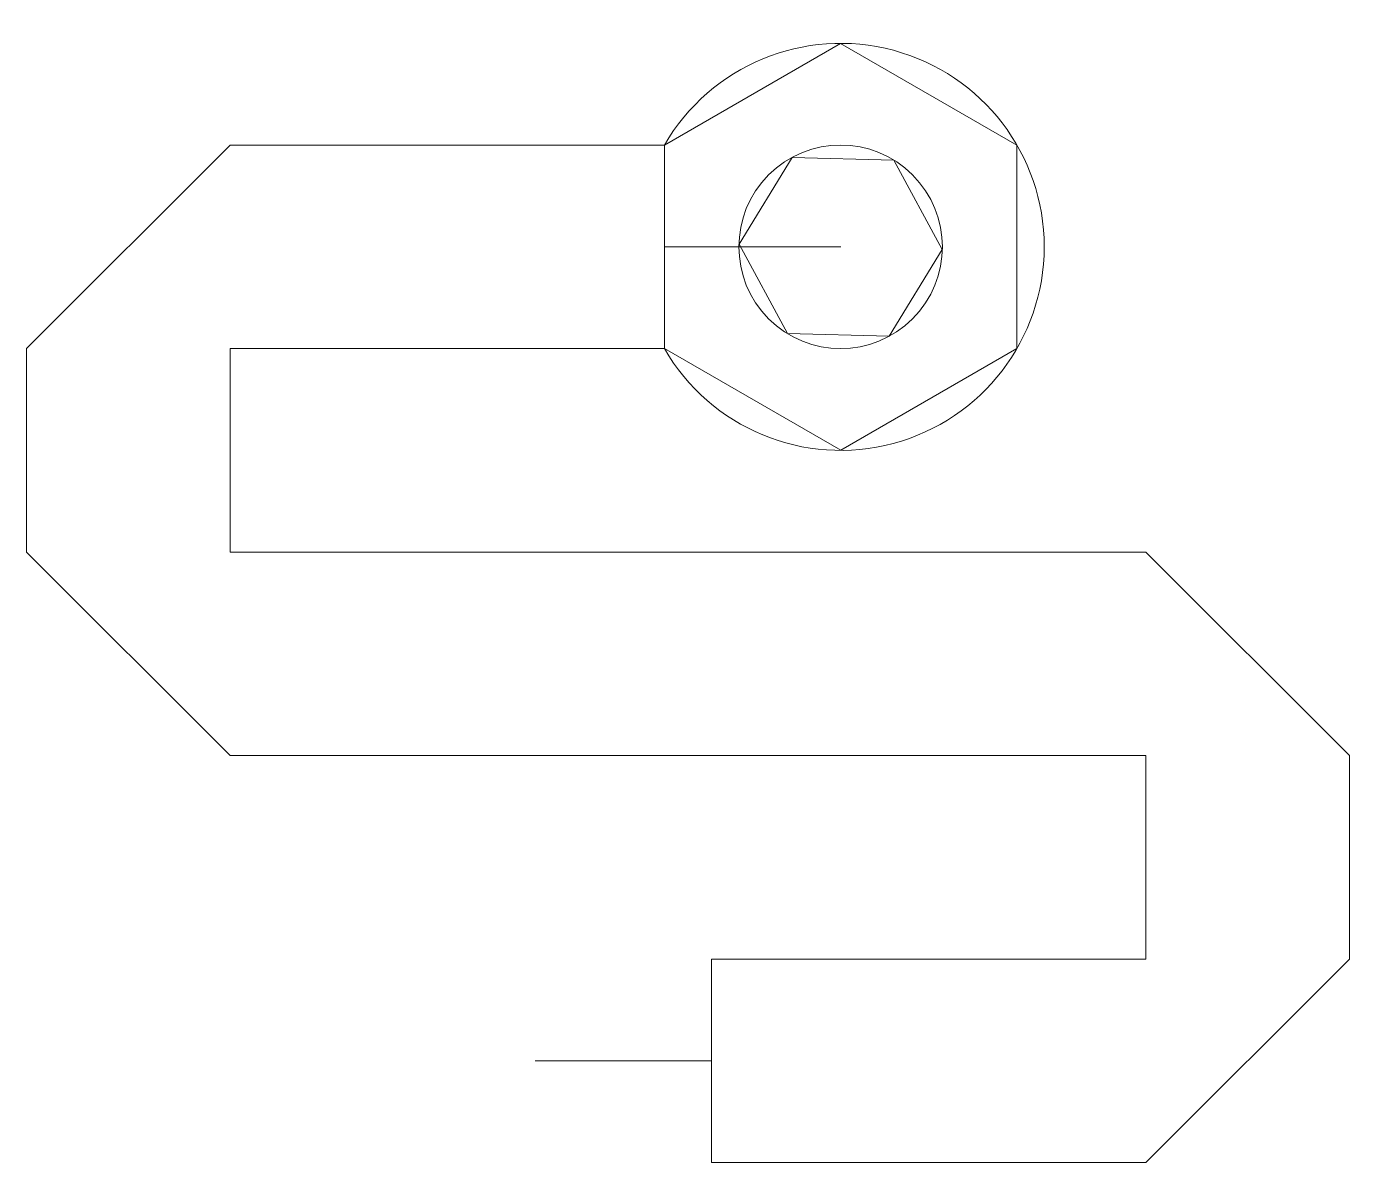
# Model space of a CAD drawing. Header units: inches. Extents: x 2.8 to 15.6, y -12.4 to -1.4.
import ezdxf

# ---------------------------------------------------------------- set-up
doc = ezdxf.new("R2010")
doc.units = ezdxf.units.IN
doc.header["$MEASUREMENT"] = 0
doc.layers.add('Layer 1', color=7, linetype='Continuous')

msp = doc.modelspace()

# ---------------------------------------------------------------- linework, layer by layer
at = {"layer": 'Layer 1', "color": 7, "lineweight": 9, "true_color": 0xffffff}
for points in [[(8.982, -4.507), (8.982, -2.543), (10.682, -1.561), (12.383, -2.543), (12.383, -4.506), (10.683, -5.488), (8.982, -4.507)], [(4.792, -2.543), (2.828, -4.506), (2.828, -6.47), (4.792, -8.434), (13.628, -8.434), (13.628, -10.397), (9.438, -10.397)], [(8.982, -2.543), (4.792, -2.543)], [(8.982, -2.543), (8.982, -4.507)], [(10.215, -2.662), (11.196, -2.688), (11.663, -3.551), (11.15, -4.387), (10.169, -4.361), (9.702, -3.498), (10.215, -2.662)], [(8.982, -3.525), (10.683, -3.525)], [(4.792, -4.506), (8.982, -4.507)], [(13.628, -12.361), (15.591, -10.397), (15.592, -8.434), (13.628, -6.47), (4.792, -6.47), (4.792, -4.506)], [(4.792, -4.506), (4.792, -4.506)], [(9.438, -10.397), (9.438, -12.361)], [(7.737, -11.379), (9.438, -11.379)], [(9.438, -12.361), (13.628, -12.361)]]:
    msp.add_lwpolyline(points, dxfattribs=at)
for points in [[(8.982, -4.506), (9.426, -5.276), (10.332, -5.652), (11.19, -5.422), (12.049, -5.192), (12.646, -4.414), (12.646, -3.525), (12.646, -2.636), (12.05, -1.858), (11.191, -1.628), (10.333, -1.398), (9.427, -1.773), (8.982, -2.543)], [(9.988, -4.219), (10.372, -4.603), (10.993, -4.603), (11.377, -4.219), (11.76, -3.836), (11.76, -3.214), (11.377, -2.831), (10.994, -2.447), (10.372, -2.447), (9.988, -2.83), (9.605, -3.214), (9.605, -3.835), (9.988, -4.219)]]:
    msp.add_open_spline(points, degree=3, knots=[0, 0, 0, 0, 1, 1, 1, 2, 2, 2, 3, 3, 3, 4, 4, 4, 4], dxfattribs=at)

doc.saveas('drawing.dxf')
